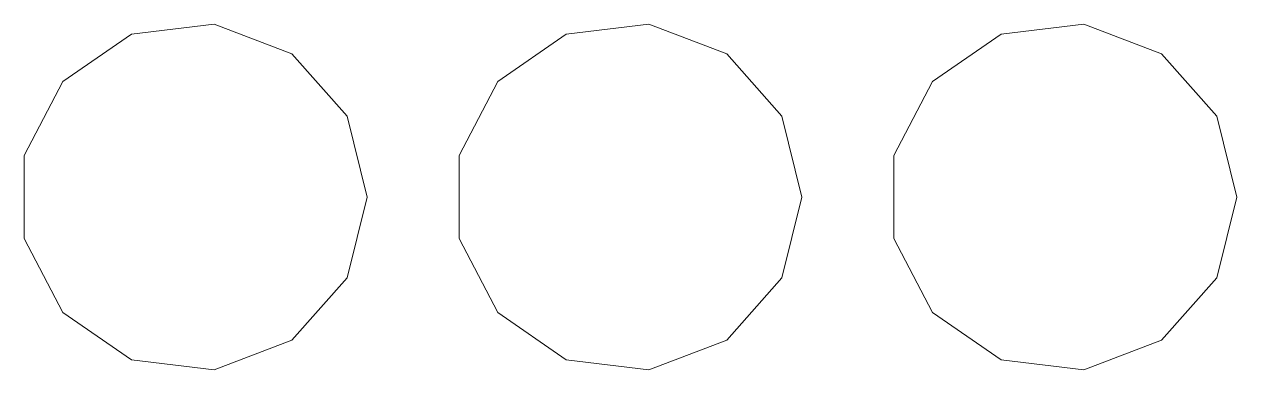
# Model space of a CAD drawing. Header units: millimetres. Extents: x -13.9 to 14, y -4 to 4.
import ezdxf

# ---------------------------------------------------------------- set-up
doc = ezdxf.new("R2010")
doc.units = ezdxf.units.MM
for name, color, linetype, lineweight, true_color in [('0,0,1', 5, 'CONTINUOUS', 0, 0x0000ff), ('0,1,0', 3, 'CONTINUOUS', 0, 0x00ff00), ('1,0,0', 1, 'CONTINUOUS', 0, 0xff0000)]:
    doc.layers.add(name, color=color, linetype=linetype, lineweight=lineweight, true_color=true_color)

msp = doc.modelspace()

# ---------------------------------------------------------------- linework, layer by layer
at = {"layer": '0,0,1'}
msp.add_lwpolyline([(6.116, -0.957), (6.116, 0.957), (7.006, 2.652), (8.582, 3.74), (10.482, 3.971), (12.272, 3.292), (13.542, 1.859), (14, 0), (13.542, -1.859), (12.272, -3.292), (10.482, -3.971), (8.582, -3.74), (7.006, -2.652), (6.116, -0.957)], close=True, dxfattribs=at)
at = {"layer": '0,1,0'}
msp.add_lwpolyline([(-3.884, -0.957), (-3.884, 0.957), (-2.994, 2.652), (-1.418, 3.74), (0.482, 3.971), (2.272, 3.292), (3.542, 1.859), (4, 0), (3.542, -1.859), (2.272, -3.292), (0.482, -3.971), (-1.418, -3.74), (-2.994, -2.652), (-3.884, -0.957)], close=True, dxfattribs=at)
at = {"layer": '1,0,0'}
msp.add_lwpolyline([(-13.884, -0.957), (-13.884, 0.957), (-12.994, 2.652), (-11.418, 3.74), (-9.518, 3.971), (-7.728, 3.292), (-6.458, 1.859), (-6, 0), (-6.458, -1.859), (-7.728, -3.292), (-9.518, -3.971), (-11.418, -3.74), (-12.994, -2.652), (-13.884, -0.957)], close=True, dxfattribs=at)

doc.saveas('drawing.dxf')
